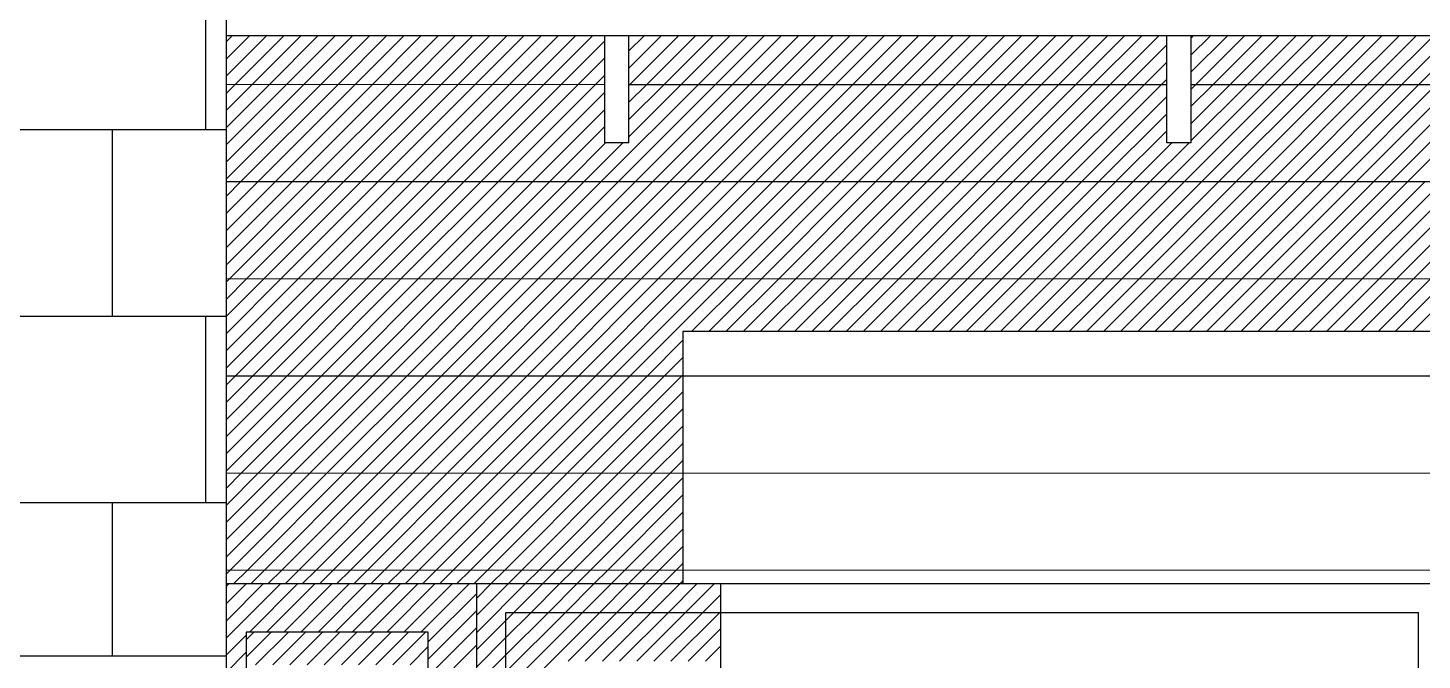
# Model space of a CAD drawing. Extents: x -7 to 226, y -20 to 32.
# Drawn here: x 165.626 to 167.062, y 9.236 to 9.887 of the extents above; entities that cross this region are included whole.
import ezdxf

# ---------------------------------------------------------------- set-up
doc = ezdxf.new("R2010")
doc.units = 0
doc.header["$LTSCALE"] = 20
doc.layers.get('0').update_dxf_attribs({"linetype": 'CONTINUOUS'})
for name, color, linetype in [('DIM', 244, 'CONTINUOUS'), ('MADEIRAME', 244, 'CONTINUOUS'), ('PAREDE', 250, 'CONTINUOUS'), ('TELHADO', 1, 'CONTINUOUS'), ('VISTAP', 244, 'CONTINUOUS')]:
    doc.layers.add(name, color=color, linetype=linetype)

# ---------------------------------------------------------------- blocks, each defined once
blk = doc.blocks.new('*X105')
at = {"color": 0, "linetype": 'CONTINUOUS'}
for p, q in [((7.4129, -77.8465), (7.4162, -77.8432)), ((7.4129, -77.8642), (7.4338, -77.8432)), ((7.4129, -77.8819), (7.4515, -77.8432)), ((7.4129, -77.8995), (7.4692, -77.8432)), ((7.4369, -77.8932), (7.4869, -77.8432)), ((7.4545, -77.8932), (7.5045, -77.8432)), ((7.4722, -77.8932), (7.5222, -77.8432)), ((7.4899, -77.8932), (7.5399, -77.8432)), ((7.5076, -77.8932), (7.5576, -77.8432)), ((7.5253, -77.8932), (7.5753, -77.8432)), ((7.5429, -77.8932), (7.5929, -77.8432)), ((7.5606, -77.8932), (7.6106, -77.8432)), ((7.5783, -77.8932), (7.6283, -77.8432)), ((7.596, -77.8932), (7.646, -77.8432)), ((7.6136, -77.8932), (7.6636, -77.8432)), ((7.6212, -77.9034), (7.6712, -77.8534)), ((7.6212, -77.9211), (7.6712, -77.8711)), ((7.6212, -77.9387), (7.6712, -77.8887)), ((7.4129, -77.9172), (7.4337, -77.8964)), ((7.6212, -77.9564), (7.6712, -77.9064)), ((7.4129, -77.9349), (7.4337, -77.9141))]:
    blk.add_line(p, q, dxfattribs=at)
blk = doc.blocks.new('*X86')
at = {"color": 0, "linetype": 'CONTINUOUS'}
for p, q in [((5.4999, -55.5234), (5.5502, -55.4731)), ((5.4999, -55.5057), (5.5326, -55.4731)), ((5.4999, -55.488), (5.5149, -55.4731)), ((5.5379, -55.5031), (5.5679, -55.4731)), ((5.5556, -55.5031), (5.5856, -55.4731)), ((5.5733, -55.5031), (5.6033, -55.4731)), ((5.5909, -55.5031), (5.6209, -55.4731)), ((5.6086, -55.5031), (5.6386, -55.4731)), ((5.6263, -55.5031), (5.6563, -55.4731)), ((5.644, -55.5031), (5.674, -55.4731)), ((5.6617, -55.5031), (5.6917, -55.4731)), ((5.6793, -55.5031), (5.7093, -55.4731)), ((5.697, -55.5031), (5.727, -55.4731)), ((5.7147, -55.5031), (5.7447, -55.4731)), ((5.7324, -55.5031), (5.7509, -55.4846)), ((5.4999, -55.5411), (5.5299, -55.5111)), ((5.5299, -55.5995), (5.6263, -55.5031)), ((5.5299, -55.5818), (5.6086, -55.5031)), ((5.5299, -55.5641), (5.5909, -55.5031)), ((5.5299, -55.5464), (5.5733, -55.5031)), ((5.5299, -55.5287), (5.5556, -55.5031)), ((5.5299, -55.5111), (5.5379, -55.5031)), ((5.594, -55.5531), (5.644, -55.5031)), ((5.6117, -55.5531), (5.6617, -55.5031)), ((5.6293, -55.5531), (5.6793, -55.5031)), ((5.647, -55.5531), (5.697, -55.5031)), ((5.6647, -55.5531), (5.7147, -55.5031)), ((5.6824, -55.5531), (5.7324, -55.5031)), ((5.7, -55.5531), (5.75, -55.5031)), ((5.75, -55.5031), (5.7509, -55.5022)), ((5.2624, -55.5488), (5.2881, -55.5231)), ((5.2624, -55.5311), (5.2704, -55.5231)), ((5.2721, -55.5568), (5.3058, -55.5231)), ((5.2898, -55.5568), (5.3235, -55.5231)), ((5.3074, -55.5568), (5.3411, -55.5231)), ((5.3251, -55.5568), (5.3588, -55.5231)), ((5.3428, -55.5568), (5.3765, -55.5231)), ((5.3605, -55.5568), (5.3942, -55.5231)), ((5.3781, -55.5568), (5.4118, -55.5231)), ((5.3958, -55.5568), (5.4295, -55.5231)), ((5.4135, -55.5568), (5.4472, -55.5231)), ((5.7177, -55.5531), (5.7509, -55.5199)), ((5.4312, -55.5568), (5.4499, -55.538)), ((5.4999, -55.5587), (5.5299, -55.5287)), ((5.7354, -55.5531), (5.7509, -55.5376)), ((5.4999, -55.5764), (5.5299, -55.5464))]:
    blk.add_line(p, q, dxfattribs=at)
blk = doc.blocks.new('*X107')
at = {"color": 0, "linetype": 'CONTINUOUS'}
for p, q in [((7.392, -77.376), (7.392, -77.184)), ((0.4388, -77.376), (7.4129, -77.376)), ((7.296, -77.568), (7.296, -77.376)), ((0.4388, -77.568), (7.4129, -77.568)), ((7.392, -77.76), (7.392, -77.568)), ((0.4388, -77.76), (7.4129, -77.76)), ((7.296, -77.918), (7.296, -77.76))]:
    blk.add_line(p, q, dxfattribs=at)
blk = doc.blocks.new('*X88')
at = {"color": 0, "linetype": 'CONTINUOUS'}
for p, q in [((5.2416, -54.9508), (5.283, -54.9095)), ((5.2416, -54.9332), (5.2653, -54.9095)), ((5.2416, -54.9155), (5.2476, -54.9095)), ((5.251, -54.9592), (5.3007, -54.9095)), ((5.2687, -54.9592), (5.3183, -54.9095)), ((5.2863, -54.9592), (5.336, -54.9095)), ((5.304, -54.9592), (5.3537, -54.9095)), ((5.3217, -54.9592), (5.3714, -54.9095)), ((5.3394, -54.9592), (5.3891, -54.9095)), ((5.357, -54.9592), (5.4067, -54.9095)), ((5.3747, -54.9592), (5.4244, -54.9095)), ((5.3924, -54.9592), (5.4421, -54.9095)), ((5.4101, -54.9592), (5.4598, -54.9095)), ((5.4277, -54.9592), (5.4774, -54.9095)), ((5.4454, -54.9592), (5.4951, -54.9095)), ((5.4631, -54.9592), (5.5128, -54.9095)), ((5.4807, -54.9592), (5.5305, -54.9095)), ((5.4984, -54.9592), (5.5482, -54.9095)), ((5.5161, -54.9592), (5.5658, -54.9095)), ((5.5338, -54.9592), (5.5835, -54.9095)), ((5.5514, -54.9592), (5.6012, -54.9095)), ((5.5691, -54.9592), (5.6189, -54.9095)), ((5.6567, -54.9424), (5.6896, -54.9095)), ((5.6567, -54.9247), (5.6719, -54.9095)), ((5.6575, -54.9592), (5.7073, -54.9095)), ((5.6752, -54.9592), (5.7249, -54.9095)), ((5.6928, -54.9592), (5.7426, -54.9095)), ((5.7105, -54.9592), (5.7603, -54.9095)), ((5.7282, -54.9592), (5.778, -54.9095)), ((5.7459, -54.9593), (5.7956, -54.9095)), ((5.7635, -54.9593), (5.8133, -54.9095)), ((5.7812, -54.9593), (5.831, -54.9095)), ((5.7989, -54.9593), (5.8487, -54.9095)), ((5.8166, -54.9593), (5.8664, -54.9095)), ((5.8342, -54.9593), (5.884, -54.9095)), ((5.8519, -54.9593), (5.9017, -54.9095)), ((5.8696, -54.9593), (5.9194, -54.9095)), ((5.8873, -54.9593), (5.9371, -54.9095)), ((5.9049, -54.9593), (5.9547, -54.9095)), ((5.9226, -54.9593), (5.9724, -54.9095)), ((5.9403, -54.9593), (5.9901, -54.9095)), ((5.958, -54.9593), (6.0078, -54.9095)), ((5.9756, -54.9593), (6.0255, -54.9095)), ((5.9933, -54.9593), (6.0431, -54.9095)), ((6.011, -54.9593), (6.0608, -54.9095)), ((6.0287, -54.9593), (6.0785, -54.9095)), ((6.0463, -54.9593), (6.0962, -54.9095)), ((6.064, -54.9593), (6.1138, -54.9095)), ((6.0817, -54.9593), (6.1315, -54.9095)), ((6.0994, -54.9593), (6.1492, -54.9095)), ((6.117, -54.9593), (6.1669, -54.9095)), ((6.1347, -54.9593), (6.1846, -54.9095)), ((6.1524, -54.9593), (6.2022, -54.9095)), ((6.2357, -54.9467), (6.2729, -54.9095)), ((6.2357, -54.929), (6.2553, -54.9095)), ((6.2357, -54.9113), (6.2376, -54.9095)), ((6.2408, -54.9593), (6.2906, -54.9095)), ((6.2584, -54.9593), (6.3083, -54.9095)), ((6.2761, -54.9593), (6.326, -54.9095)), ((6.2938, -54.9594), (6.3437, -54.9095)), ((6.3114, -54.9594), (6.3613, -54.9095)), ((6.3291, -54.9594), (6.379, -54.9095)), ((6.3468, -54.9594), (6.3967, -54.9095)), ((6.3645, -54.9594), (6.4144, -54.9095)), ((6.3821, -54.9594), (6.432, -54.9095)), ((6.3998, -54.9594), (6.4497, -54.9095)), ((6.4175, -54.9594), (6.4674, -54.9095)), ((6.4352, -54.9594), (6.4851, -54.9095)), ((6.4528, -54.9594), (6.5028, -54.9095)), ((6.4705, -54.9594), (6.5204, -54.9095)), ((5.5868, -54.9592), (5.6317, -54.9143)), ((6.1701, -54.9593), (6.2107, -54.9186)), ((5.6045, -54.9592), (5.6317, -54.932)), ((6.1877, -54.9593), (6.2107, -54.9363)), ((5.6221, -54.9592), (5.6317, -54.9497)), ((6.2054, -54.9593), (6.2107, -54.954)), ((5.2416, -55.0569), (5.3394, -54.9592)), ((5.2416, -55.0392), (5.3217, -54.9592)), ((5.2416, -55.0215), (5.304, -54.9592)), ((5.2416, -55.0039), (5.2863, -54.9592)), ((5.2416, -54.9862), (5.2687, -54.9592)), ((5.2416, -54.9685), (5.251, -54.9592)), ((5.257, -55.0592), (5.357, -54.9592)), ((5.2747, -55.0592), (5.3747, -54.9592)), ((5.2924, -55.0592), (5.3924, -54.9592)), ((5.3101, -55.0592), (5.4101, -54.9592)), ((5.3277, -55.0592), (5.4277, -54.9592)), ((5.3454, -55.0592), (5.4454, -54.9592)), ((5.3631, -55.0592), (5.4631, -54.9592)), ((5.3808, -55.0592), (5.4807, -54.9592)), ((5.3984, -55.0592), (5.4984, -54.9592)), ((5.4161, -55.0592), (5.5161, -54.9592)), ((5.4338, -55.0592), (5.5338, -54.9592)), ((5.4515, -55.0592), (5.5514, -54.9592)), ((5.4691, -55.0592), (5.5691, -54.9592)), ((5.4868, -55.0592), (5.5868, -54.9592)), ((5.5045, -55.0592), (5.6045, -54.9592)), ((5.5222, -55.0592), (5.6221, -54.9592)), ((5.5398, -55.0592), (5.6317, -54.9674)), ((5.6282, -55.0592), (5.7282, -54.9592)), ((5.6459, -55.0592), (5.7459, -54.9593)), ((5.6567, -55.0131), (5.7105, -54.9592)), ((5.6567, -54.9954), (5.6928, -54.9592)), ((5.6567, -54.9777), (5.6752, -54.9592)), ((5.6567, -54.9601), (5.6575, -54.9592)), ((5.6636, -55.0592), (5.7635, -54.9593)), ((5.6812, -55.0592), (5.7812, -54.9593)), ((5.6989, -55.0592), (5.7989, -54.9593)), ((5.7166, -55.0592), (5.8166, -54.9593)), ((5.7343, -55.0592), (5.8342, -54.9593)), ((5.7519, -55.0593), (5.8519, -54.9593)), ((5.7696, -55.0593), (5.8696, -54.9593)), ((5.7873, -55.0593), (5.8873, -54.9593)), ((5.805, -55.0593), (5.9049, -54.9593)), ((5.8226, -55.0593), (5.9226, -54.9593)), ((5.8403, -55.0593), (5.9403, -54.9593)), ((5.858, -55.0593), (5.958, -54.9593)), ((5.8757, -55.0593), (5.9756, -54.9593)), ((5.8933, -55.0593), (5.9933, -54.9593)), ((5.911, -55.0593), (6.011, -54.9593)), ((5.9287, -55.0593), (6.0287, -54.9593)), ((5.9463, -55.0593), (6.0463, -54.9593)), ((5.964, -55.0593), (6.064, -54.9593)), ((5.9817, -55.0593), (6.0817, -54.9593)), ((5.9994, -55.0593), (6.0994, -54.9593)), ((6.017, -55.0593), (6.117, -54.9593)), ((6.0347, -55.0593), (6.1347, -54.9593)), ((6.0524, -55.0593), (6.1524, -54.9593)), ((6.0701, -55.0593), (6.1701, -54.9593)), ((6.0877, -55.0593), (6.1877, -54.9593)), ((6.1054, -55.0593), (6.2054, -54.9593)), ((6.2115, -55.0593), (6.3114, -54.9594)), ((6.2291, -55.0593), (6.3291, -54.9594)), ((6.2357, -54.9997), (6.2761, -54.9593)), ((6.2357, -54.982), (6.2584, -54.9593)), ((6.2357, -54.9644), (6.2408, -54.9593)), ((6.2357, -55.0174), (6.2938, -54.9594)), ((6.2468, -55.0593), (6.3468, -54.9594)), ((6.2645, -55.0593), (6.3645, -54.9594)), ((6.2822, -55.0593), (6.3821, -54.9594)), ((6.2998, -55.0594), (6.3998, -54.9594)), ((6.3175, -55.0594), (6.4175, -54.9594)), ((6.3352, -55.0594), (6.4352, -54.9594)), ((6.3529, -55.0594), (6.4528, -54.9594)), ((6.3705, -55.0594), (6.4705, -54.9594)), ((6.3882, -55.0594), (6.4882, -54.9594)), ((6.4059, -55.0594), (6.5059, -54.9594)), ((6.4236, -55.0594), (6.5235, -54.9594)), ((6.4412, -55.0594), (6.5412, -54.9594)), ((6.4589, -55.0594), (6.5589, -54.9594)), ((6.1231, -55.0593), (6.2107, -54.9717)), ((5.5575, -55.0592), (5.6317, -54.9851)), ((6.1408, -55.0593), (6.2107, -54.9894)), ((5.5752, -55.0592), (5.6317, -55.0027)), ((6.1584, -55.0593), (6.2107, -55.007)), ((5.5929, -55.0592), (5.6326, -55.0195)), ((5.6105, -55.0592), (5.6503, -55.0195)), ((6.1761, -55.0593), (6.216, -55.0195)), ((6.1938, -55.0593), (6.2337, -55.0195)), ((5.2416, -55.1453), (5.3277, -55.0592)), ((5.2416, -55.1276), (5.3101, -55.0592)), ((5.2416, -55.1099), (5.2924, -55.0592)), ((5.2416, -55.0923), (5.2747, -55.0592)), ((5.2416, -55.0746), (5.257, -55.0592)), ((5.2454, -55.1592), (5.3454, -55.0592)), ((5.2631, -55.1592), (5.3631, -55.0592)), ((5.2808, -55.1592), (5.3808, -55.0592)), ((5.2985, -55.1592), (5.3984, -55.0592)), ((5.3161, -55.1592), (5.4161, -55.0592)), ((5.3338, -55.1592), (5.4338, -55.0592)), ((5.3515, -55.1592), (5.4515, -55.0592)), ((5.3692, -55.1592), (5.4691, -55.0592)), ((5.3868, -55.1592), (5.4868, -55.0592)), ((5.4045, -55.1592), (5.5045, -55.0592)), ((5.4222, -55.1592), (5.5222, -55.0592)), ((5.4399, -55.1592), (5.5398, -55.0592)), ((5.4575, -55.1592), (5.5575, -55.0592)), ((5.4752, -55.1592), (5.5752, -55.0592)), ((5.4929, -55.1592), (5.5929, -55.0592)), ((5.5106, -55.1592), (5.6105, -55.0592)), ((5.5282, -55.1592), (5.6282, -55.0592)), ((5.5459, -55.1592), (5.6459, -55.0592)), ((5.5636, -55.1592), (5.6636, -55.0592)), ((5.5813, -55.1592), (5.6812, -55.0592)), ((5.5989, -55.1592), (5.6989, -55.0592)), ((5.6166, -55.1592), (5.7166, -55.0592)), ((5.6343, -55.1592), (5.7343, -55.0592)), ((5.6519, -55.1592), (5.7519, -55.0593)), ((5.6696, -55.1592), (5.7696, -55.0593)), ((5.6873, -55.1592), (5.7873, -55.0593)), ((5.705, -55.1592), (5.805, -55.0593)), ((5.7226, -55.1592), (5.8226, -55.0593)), ((5.7403, -55.1593), (5.8403, -55.0593)), ((5.758, -55.1593), (5.858, -55.0593)), ((5.7757, -55.1593), (5.8757, -55.0593)), ((5.7933, -55.1593), (5.8933, -55.0593)), ((5.811, -55.1593), (5.911, -55.0593)), ((5.8287, -55.1593), (5.9287, -55.0593)), ((5.8464, -55.1593), (5.9463, -55.0593)), ((5.864, -55.1593), (5.964, -55.0593)), ((5.8817, -55.1593), (5.9817, -55.0593)), ((5.8994, -55.1593), (5.9994, -55.0593)), ((5.9171, -55.1593), (6.017, -55.0593)), ((5.9347, -55.1593), (6.0347, -55.0593)), ((5.9524, -55.1593), (6.0524, -55.0593)), ((5.9701, -55.1593), (6.0701, -55.0593)), ((5.9878, -55.1593), (6.0877, -55.0593)), ((6.0054, -55.1593), (6.1054, -55.0593)), ((6.0231, -55.1593), (6.1231, -55.0593)), ((6.0408, -55.1593), (6.1408, -55.0593)), ((6.0585, -55.1593), (6.1584, -55.0593)), ((6.0761, -55.1593), (6.1761, -55.0593)), ((6.0938, -55.1593), (6.1938, -55.0593)), ((6.1115, -55.1593), (6.2115, -55.0593)), ((6.1292, -55.1593), (6.2291, -55.0593)), ((6.1468, -55.1593), (6.2468, -55.0593)), ((6.1645, -55.1593), (6.2645, -55.0593)), ((6.1822, -55.1593), (6.2822, -55.0593)), ((6.1999, -55.1593), (6.2998, -55.0594)), ((6.2175, -55.1593), (6.3175, -55.0594)), ((6.2352, -55.1593), (6.3352, -55.0594)), ((6.2529, -55.1593), (6.3529, -55.0594)), ((6.2706, -55.1593), (6.3705, -55.0594)), ((6.2882, -55.1594), (6.3882, -55.0594)), ((6.3059, -55.1594), (6.4059, -55.0594)), ((6.3236, -55.1594), (6.4236, -55.0594)), ((6.3413, -55.1594), (6.4412, -55.0594)), ((6.3589, -55.1594), (6.4589, -55.0594)), ((6.3766, -55.1594), (6.4766, -55.0594)), ((6.3943, -55.1594), (6.4943, -55.0594)), ((6.412, -55.1594), (6.5119, -55.0594)), ((6.4296, -55.1594), (6.5296, -55.0594)), ((6.4473, -55.1594), (6.5473, -55.0594)), ((6.465, -55.1594), (6.565, -55.0594)), ((5.2416, -55.2514), (5.3338, -55.1592)), ((5.2416, -55.2337), (5.3161, -55.1592)), ((5.2416, -55.216), (5.2985, -55.1592)), ((5.2416, -55.1983), (5.2808, -55.1592)), ((5.2416, -55.1806), (5.2631, -55.1592)), ((5.2416, -55.163), (5.2454, -55.1592)), ((5.2515, -55.2592), (5.3515, -55.1592)), ((5.2692, -55.2592), (5.3692, -55.1592)), ((5.2869, -55.2592), (5.3868, -55.1592)), ((5.3045, -55.2592), (5.4045, -55.1592)), ((5.3222, -55.2592), (5.4222, -55.1592)), ((5.3399, -55.2592), (5.4399, -55.1592)), ((5.3575, -55.2592), (5.4575, -55.1592)), ((5.3752, -55.2592), (5.4752, -55.1592)), ((5.3929, -55.2592), (5.4929, -55.1592)), ((5.4106, -55.2592), (5.5106, -55.1592)), ((5.4282, -55.2592), (5.5282, -55.1592)), ((5.4459, -55.2592), (5.5459, -55.1592)), ((5.4636, -55.2592), (5.5636, -55.1592)), ((5.4813, -55.2592), (5.5813, -55.1592)), ((5.4989, -55.2592), (5.5989, -55.1592)), ((5.5166, -55.2592), (5.6166, -55.1592)), ((5.5343, -55.2592), (5.6343, -55.1592)), ((5.552, -55.2592), (5.6519, -55.1592)), ((5.5696, -55.2592), (5.6696, -55.1592)), ((5.5873, -55.2592), (5.6873, -55.1592)), ((5.605, -55.2592), (5.705, -55.1592)), ((5.6227, -55.2592), (5.7226, -55.1592)), ((5.6403, -55.2592), (5.7403, -55.1593)), ((5.658, -55.2592), (5.758, -55.1593)), ((5.7213, -55.2136), (5.7757, -55.1593)), ((5.739, -55.2136), (5.7933, -55.1593)), ((5.7566, -55.2136), (5.811, -55.1593)), ((5.7743, -55.2136), (5.8287, -55.1593)), ((5.792, -55.2136), (5.8464, -55.1593)), ((5.8097, -55.2136), (5.864, -55.1593)), ((5.8274, -55.2136), (5.8817, -55.1593)), ((5.845, -55.2136), (5.8994, -55.1593)), ((5.8627, -55.2136), (5.9171, -55.1593)), ((5.8804, -55.2136), (5.9347, -55.1593)), ((5.8981, -55.2136), (5.9524, -55.1593)), ((5.9157, -55.2136), (5.9701, -55.1593)), ((5.9334, -55.2136), (5.9878, -55.1593)), ((5.9511, -55.2136), (6.0054, -55.1593)), ((5.9688, -55.2136), (6.0231, -55.1593)), ((5.9865, -55.2136), (6.0408, -55.1593)), ((6.0041, -55.2136), (6.0585, -55.1593)), ((6.0218, -55.2136), (6.0761, -55.1593)), ((6.0395, -55.2136), (6.0938, -55.1593)), ((6.0572, -55.2136), (6.1115, -55.1593)), ((6.0748, -55.2136), (6.1292, -55.1593)), ((6.0925, -55.2136), (6.1468, -55.1593)), ((6.1102, -55.2136), (6.1645, -55.1593)), ((6.1279, -55.2136), (6.1822, -55.1593)), ((6.1456, -55.2136), (6.1999, -55.1593)), ((6.1632, -55.2136), (6.2175, -55.1593)), ((6.1809, -55.2136), (6.2352, -55.1593)), ((6.1986, -55.2136), (6.2529, -55.1593)), ((6.2163, -55.2136), (6.2706, -55.1593)), ((6.2339, -55.2136), (6.2882, -55.1594)), ((6.2516, -55.2136), (6.3059, -55.1594)), ((6.2693, -55.2136), (6.3236, -55.1594)), ((6.287, -55.2136), (6.3413, -55.1594)), ((6.3047, -55.2136), (6.3589, -55.1594)), ((6.3223, -55.2136), (6.3766, -55.1594)), ((6.34, -55.2136), (6.3943, -55.1594)), ((6.3577, -55.2136), (6.412, -55.1594)), ((6.3754, -55.2136), (6.4296, -55.1594)), ((6.393, -55.2136), (6.4473, -55.1594)), ((6.4107, -55.2136), (6.465, -55.1594)), ((6.4284, -55.2136), (6.4826, -55.1594)), ((6.4461, -55.2136), (6.5003, -55.1594)), ((6.4638, -55.2136), (6.518, -55.1594)), ((5.6757, -55.2592), (5.7122, -55.2227)), ((5.6934, -55.2592), (5.7122, -55.2404)), ((5.2416, -55.3574), (5.3399, -55.2592)), ((5.2416, -55.3397), (5.3222, -55.2592)), ((5.2416, -55.3221), (5.3045, -55.2592)), ((5.2416, -55.3044), (5.2869, -55.2592)), ((5.2416, -55.2867), (5.2692, -55.2592)), ((5.2416, -55.269), (5.2515, -55.2592)), ((5.2576, -55.3592), (5.3575, -55.2592)), ((5.2752, -55.3592), (5.3752, -55.2592)), ((5.2929, -55.3592), (5.3929, -55.2592)), ((5.3106, -55.3592), (5.4106, -55.2592)), ((5.3283, -55.3592), (5.4282, -55.2592)), ((5.3459, -55.3592), (5.4459, -55.2592)), ((5.3636, -55.3592), (5.4636, -55.2592)), ((5.3813, -55.3592), (5.4813, -55.2592)), ((5.399, -55.3592), (5.4989, -55.2592)), ((5.4166, -55.3592), (5.5166, -55.2592)), ((5.4343, -55.3592), (5.5343, -55.2592)), ((5.452, -55.3592), (5.552, -55.2592)), ((5.4697, -55.3592), (5.5696, -55.2592)), ((5.4873, -55.3592), (5.5873, -55.2592)), ((5.505, -55.3592), (5.605, -55.2592)), ((5.5227, -55.3592), (5.6227, -55.2592)), ((5.5404, -55.3592), (5.6403, -55.2592)), ((5.558, -55.3592), (5.658, -55.2592)), ((5.5757, -55.3592), (5.6757, -55.2592)), ((5.5934, -55.3592), (5.6934, -55.2592)), ((5.6111, -55.3592), (5.711, -55.2592)), ((5.711, -55.2592), (5.7122, -55.2581)), ((5.6287, -55.3592), (5.7122, -55.2758)), ((5.6464, -55.3592), (5.7122, -55.2934)), ((5.6641, -55.3592), (5.7122, -55.3111)), ((5.6818, -55.3592), (5.7122, -55.3288)), ((5.6994, -55.3592), (5.7122, -55.3465)), ((5.2416, -55.4458), (5.3283, -55.3592)), ((5.2416, -55.4281), (5.3106, -55.3592)), ((5.2416, -55.4104), (5.2929, -55.3592)), ((5.2416, -55.3928), (5.2752, -55.3592)), ((5.2416, -55.3751), (5.2576, -55.3592)), ((5.246, -55.4592), (5.3459, -55.3592)), ((5.2636, -55.4592), (5.3636, -55.3592)), ((5.2813, -55.4592), (5.3813, -55.3592)), ((5.299, -55.4592), (5.399, -55.3592)), ((5.3167, -55.4592), (5.4166, -55.3592)), ((5.3343, -55.4592), (5.4343, -55.3592)), ((5.352, -55.4592), (5.452, -55.3592)), ((5.3697, -55.4592), (5.4697, -55.3592)), ((5.3874, -55.4592), (5.4873, -55.3592)), ((5.405, -55.4592), (5.505, -55.3592)), ((5.4227, -55.4592), (5.5227, -55.3592)), ((5.4404, -55.4592), (5.5404, -55.3592)), ((5.4581, -55.4592), (5.558, -55.3592)), ((5.4757, -55.4592), (5.5757, -55.3592)), ((5.4934, -55.4592), (5.5934, -55.3592)), ((5.5111, -55.4592), (5.6111, -55.3592)), ((5.5287, -55.4592), (5.6287, -55.3592)), ((5.5464, -55.4592), (5.6464, -55.3592)), ((5.5641, -55.4592), (5.6641, -55.3592)), ((5.5818, -55.4592), (5.6818, -55.3592)), ((5.5994, -55.4592), (5.6994, -55.3592)), ((5.6171, -55.4592), (5.7122, -55.3642)), ((5.6348, -55.4592), (5.7122, -55.3818)), ((5.6525, -55.4592), (5.7122, -55.3995)), ((5.6701, -55.4592), (5.7122, -55.4172)), ((5.6878, -55.4592), (5.7122, -55.4349)), ((5.7055, -55.4592), (5.7122, -55.4525)), ((5.2416, -55.4635), (5.246, -55.4592)), ((5.2497, -55.4731), (5.2636, -55.4592)), ((5.2674, -55.4731), (5.2813, -55.4592)), ((5.2851, -55.4731), (5.299, -55.4592)), ((5.3027, -55.4731), (5.3167, -55.4592)), ((5.3204, -55.4731), (5.3343, -55.4592)), ((5.3381, -55.4731), (5.352, -55.4592)), ((5.3558, -55.4731), (5.3697, -55.4592)), ((5.3735, -55.4731), (5.3874, -55.4592)), ((5.3911, -55.4731), (5.405, -55.4592)), ((5.4088, -55.4731), (5.4227, -55.4592)), ((5.4265, -55.4731), (5.4404, -55.4592)), ((5.4442, -55.4731), (5.4581, -55.4592)), ((5.4618, -55.4731), (5.4757, -55.4592)), ((5.4795, -55.4731), (5.4934, -55.4592)), ((5.4972, -55.4731), (5.5111, -55.4592)), ((5.5149, -55.4731), (5.5287, -55.4592)), ((5.5326, -55.4731), (5.5464, -55.4592)), ((5.5502, -55.4731), (5.5641, -55.4592)), ((5.5679, -55.4731), (5.5818, -55.4592)), ((5.5856, -55.4731), (5.5994, -55.4592)), ((5.6033, -55.4731), (5.6171, -55.4592)), ((5.6209, -55.4731), (5.6348, -55.4592)), ((5.6386, -55.4731), (5.6525, -55.4592)), ((5.6563, -55.4731), (5.6701, -55.4592)), ((5.674, -55.4731), (5.6878, -55.4592)), ((5.6917, -55.4731), (5.7055, -55.4592)), ((5.7093, -55.4731), (5.7122, -55.4702))]:
    blk.add_line(p, q, dxfattribs=at)
blk = doc.blocks.new('A$C3')
at = {"layer": 'DIM', "color": 253, "linetype": 'CONTINUOUS'}
for p, q in [((12.0278, 4.0679), (7.9613, 4.0679)), ((7.9613, 4.0679), (7.9613, 3.8085)), ((8, 3.8085), (8, 2.8295))]:
    blk.add_line(p, q, dxfattribs=at)
at = {"layer": 'MADEIRAME', "color": 244, "linetype": 'CONTINUOUS'}
for p, q in [((7.8808, 4.3721), (7.4908, 4.3721)), ((7.8808, 4.2621), (7.8808, 4.3721)), ((8.4599, 4.3721), (7.9058, 4.3721)), ((7.9058, 4.2621), (7.9058, 4.3721)), ((8.4599, 4.2621), (8.4599, 4.3721)), ((8.4849, 4.2621), (8.4849, 4.3721)), ((9.0389, 4.3721), (8.4849, 4.3721))]:
    blk.add_line(p, q, dxfattribs=at)
at = {"layer": 'MADEIRAME'}
for p, q in [((7.9058, 4.2621), (7.8808, 4.2621)), ((7.9058, 4.2621), (7.8808, 4.2621)), ((8.4849, 4.2621), (8.4599, 4.2621))]:
    blk.add_line(p, q, dxfattribs=at)
at = {"layer": 'PAREDE', "color": 244, "linetype": 'CONTINUOUS'}
for p, q in [((7.9058, 4.3721), (7.8808, 4.3721)), ((8.4849, 4.3721), (8.4599, 4.3721))]:
    blk.add_line(p, q, dxfattribs=at)
at = {"layer": 'TELHADO', "color": 10, "linetype": 'CONTINUOUS'}
for p, q in [((7.4908, 4.4137), (7.4908, 3.7087)), ((7.4908, 3.7337), (0.5167, 3.7337))]:
    blk.add_line(p, q, dxfattribs=at)
at = {"layer": 'TELHADO', "color": 244, "linetype": 'CONTINUOUS'}
blk.add_line((7.5116, 3.7585), (7.5116, 3.2335), dxfattribs=at)
at = {"layer": 'VISTAP', "color": 30, "linetype": 'CONTINUOUS'}
for p, q in [((7.4908, 4.3224), (7.8808, 4.3223)), ((7.9058, 4.3223), (8.4599, 4.3222)), ((8.4849, 4.3222), (9.0389, 4.3221)), ((7.4908, 4.2224), (9.3477, 4.222)), ((7.4908, 4.1224), (9.3477, 4.122)), ((7.4908, 4.0224), (9.3476, 4.022)), ((7.4908, 3.9224), (9.3476, 3.922)), ((7.4908, 3.8224), (9.3476, 3.822))]:
    blk.add_line(p, q, dxfattribs=at)
at = {"layer": 'VISTAP', "color": 244, "linetype": 'CONTINUOUS'}
for p, q in [((7.4908, 3.8085), (9.2491, 3.8085)), ((7.7491, 2.6085), (7.7491, 3.8085)), ((7.7791, 2.6385), (7.7791, 3.7785)), ((7.7791, 3.7785), (8.7191, 3.7785)), ((8.7191, 2.6385), (8.7191, 3.7785)), ((7.6991, 3.7585), (7.5116, 3.7585)), ((7.6991, 3.2335), (7.6991, 3.7585))]:
    blk.add_line(p, q, dxfattribs=at)
at = {"layer": 'DIM', "color": 10, "linetype": 'CONTINUOUS'}
blk.add_blockref('*X107', (0.0779, 81.6517), dxfattribs=at)
at = {"layer": 'DIM', "color": 252, "linetype": 'CONTINUOUS'}
for name, p in [('*X88', (2.2491, 59.2815)), ('*X105', (0.0779, 81.6517)), ('*X86', (2.2491, 59.2815))]:
    blk.add_blockref(name, p, dxfattribs=at)

msp = doc.modelspace()

# ---------------------------------------------------------------- block references
at = {"layer": 'MADEIRAME', "color": 30, "linetype": 'CONTINUOUS'}
msp.add_blockref('A$C3', (158.3395, 5.5068), dxfattribs=at)

doc.saveas('drawing.dxf')
